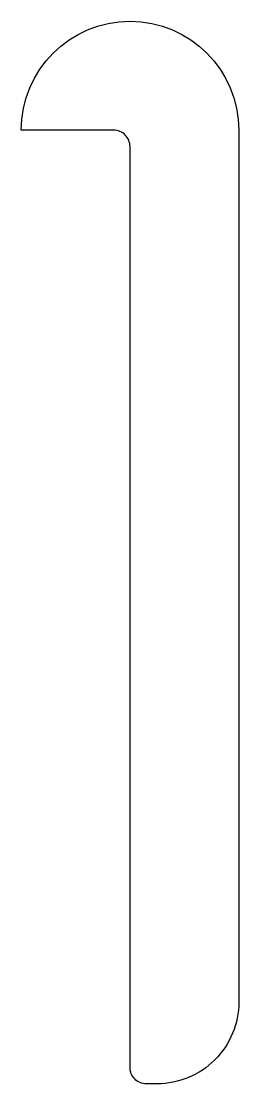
# Model space of a CAD drawing. Extents: x 153.1 to 157.1, y 215 to 234.5.
import ezdxf

# ---------------------------------------------------------------- set-up
doc = ezdxf.new("R2010")
doc.units = 0
doc.header["$LTSCALE"] = 15
doc.layers.get('0').update_dxf_attribs({"linetype": 'CONTINUOUS'})

msp = doc.modelspace()

# ---------------------------------------------------------------- linework, layer by layer
at = {"color": 0, "linetype": 'BYBLOCK'}
msp.add_lwpolyline([(157.086, 232.476), (157.086, 216.476, -0.414214), (155.586, 214.976), (155.386, 214.976, -0.414214), (155.086, 215.276), (155.086, 232.176, 0.414214), (154.786, 232.476), (153.086, 232.476, -1)], format="xyb", close=True, dxfattribs=at)

doc.saveas('drawing.dxf')
